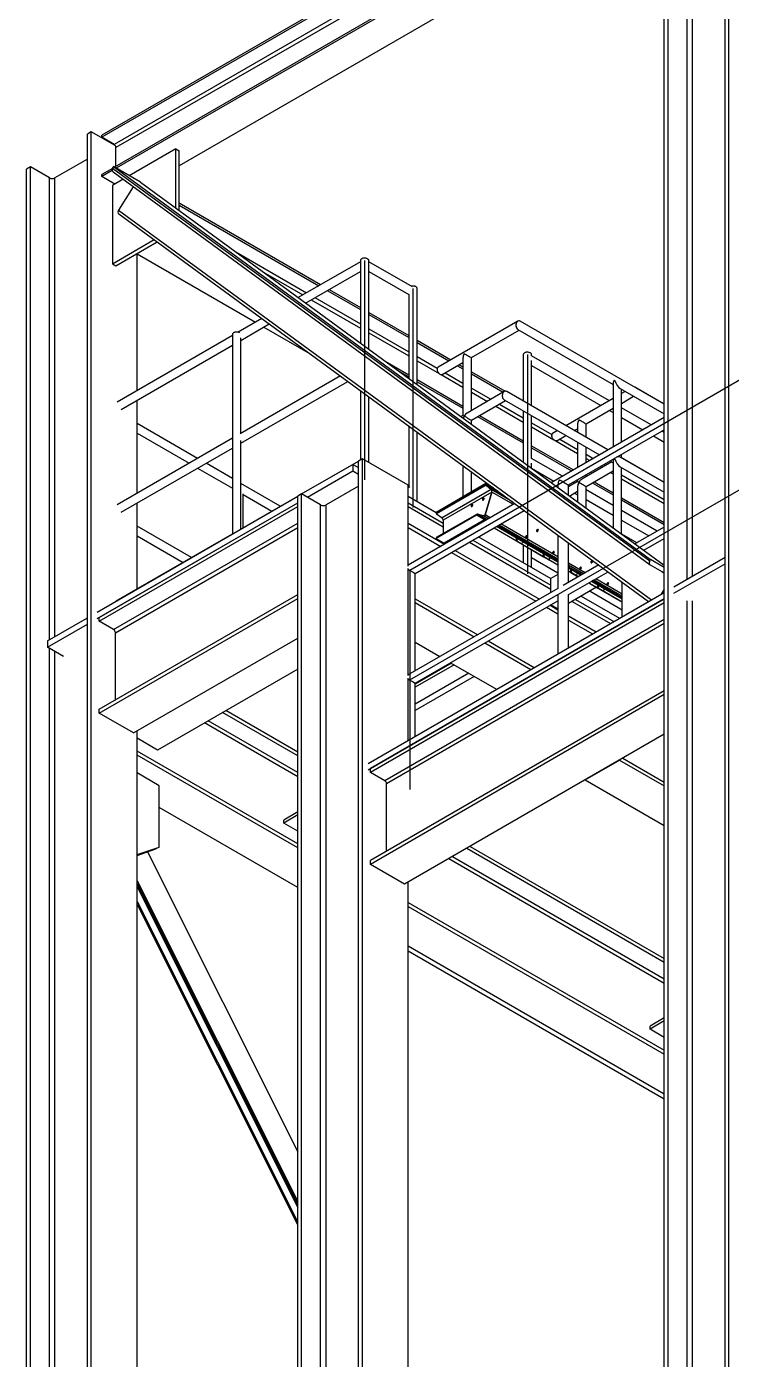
# Model space of a CAD drawing. Header units: inches. Extents: x -1490 to 2215, y -1057 to 1547.
# Drawn here: x -1481.5 to -1371.2, y -709.3 to -500.8 of the extents above; entities that cross this region are included whole.
import ezdxf

# ---------------------------------------------------------------- set-up
doc = ezdxf.new("R2010")
doc.units = ezdxf.units.IN
doc.header["$MEASUREMENT"] = 0

msp = doc.modelspace()

# ---------------------------------------------------------------- linework, layer by layer
at = {"color": 7, "linetype": 'Continuous', "lineweight": 25}
for p, q in [((-1372.16, -732.05), (-1372.16, -459.97)), ((-1371.55, -732.39), (-1371.55, -459.62)), ((-1381.67, -466.94), (-1469.7, -517.76)), ((-1381.67, -736.53), (-1381.67, -465.46)), ((-1381.07, -736.18), (-1381.07, -465.11)), ((-1378.09, -587.21), (-1378.09, -466.83)), ((-1377.24, -586.72), (-1377.24, -466.83)), ((-1381.67, -467.27), (-1469.7, -518.09)), ((-1381.67, -469.49), (-1467.78, -519.2)), ((-1381.67, -470.15), (-1467.49, -519.69)), ((-1381.67, -473.09), (-1467.72, -522.76)), ((-1381.67, -473.42), (-1467.44, -522.93)), ((-1381.67, -478.72), (-1457.6, -522.55)), ((-1471.34, -517.22), (-1471.95, -517.57)), ((-1471.95, -789.65), (-1471.95, -517.57)), ((-1471.34, -790), (-1471.34, -517.22)), ((-1467.59, -519.39), (-1471.34, -517.22)), ((-1469.7, -518.09), (-1469.7, -517.76)), ((-1467.78, -519.2), (-1469.7, -518.09)), ((-1467.49, -522.63), (-1467.49, -519.69)), ((-1458.13, -519.9), (-1465.41, -524.1)), ((-1458.13, -529.15), (-1458.13, -519.9)), ((-1458.13, -519.9), (-1457.6, -520.2)), ((-1457.6, -529.54), (-1457.6, -520.2)), ((-1480.86, -522.72), (-1481.46, -523.07)), ((-1481.46, -794.14), (-1481.46, -523.07)), ((-1480.86, -793.79), (-1480.86, -522.72)), ((-1477.88, -524.43), (-1480.86, -522.72)), ((-1471.95, -521.5), (-1477.03, -524.43)), ((-1468.03, -522.95), (-1469.7, -523.91)), ((-1468.08, -523.3), (-1469.7, -524.24)), ((-1467.87, -522.68), (-1468, -522.89)), ((-1468, -522.89), (-1383.95, -584.35)), ((-1467.87, -522.68), (-1383.81, -584.14)), ((-1463.63, -525.13), (-1467.87, -522.68)), ((-1477.88, -596.67), (-1477.88, -524.43)), ((-1477.03, -596.18), (-1477.03, -524.43)), ((-1469.7, -524.24), (-1469.7, -523.91)), ((-1467.67, -525.41), (-1469.7, -524.24)), ((-1466.36, -524.65), (-1468.03, -525.61)), ((-1467.94, -523.5), (-1383.89, -584.95)), ((-1463.63, -525.13), (-1381.67, -585.05)), ((-1468.03, -525.61), (-1468.03, -537.86)), ((-1464.78, -525.81), (-1467.07, -529.48)), ((-1467.07, -529.48), (-1383.69, -590.44)), ((-1457.6, -528.35), (-1435.45, -541.14)), ((-1457.6, -528.68), (-1435.73, -541.3)), ((-1467.02, -530.08), (-1384.12, -590.69)), ((-1468.03, -537.86), (-1461.52, -534.1)), ((-1467.5, -538.17), (-1461.05, -534.45)), ((-1468.03, -537.86), (-1467.5, -538.17)), ((-1464.18, -557.72), (-1464.18, -536.25)), ((-1464.18, -536.33), (-1445.65, -547.03)), ((-1448.73, -536.02), (-1437.66, -542.41)), ((-1429.23, -537.55), (-1438.96, -543.16)), ((-1429.23, -537.37), (-1429.23, -550.28)), ((-1427.92, -551.24), (-1427.92, -537.37)), ((-1421.06, -541.5), (-1427.92, -537.55)), ((-1444.49, -539.12), (-1438.22, -542.74)), ((-1437.8, -544.01), (-1429.23, -539.07)), ((-1427.92, -539.07), (-1421.67, -542.67)), ((-1434.41, -542.06), (-1429.23, -545.05)), ((-1434.13, -541.9), (-1429.23, -544.72)), ((-1420.35, -556.77), (-1420.35, -541.73)), ((-1436.91, -543.5), (-1429.23, -547.93)), ((-1436.34, -543.17), (-1429.23, -547.27)), ((-1421.67, -542.67), (-1421.67, -555.81)), ((-1427.92, -545.48), (-1421.67, -549.09)), ((-1427.92, -545.81), (-1421.67, -549.42)), ((-1444.64, -546.44), (-1448.34, -548.58)), ((-1447.94, -549.87), (-1443.48, -547.29)), ((-1444.33, -547.78), (-1437.08, -551.97)), ((-1427.92, -548.03), (-1421.67, -551.64)), ((-1404.59, -546.84), (-1417.08, -554.06)), ((-1411.85, -552.56), (-1404.39, -548.25)), ((-1404.59, -548.14), (-1389.67, -556.75)), ((-1381.67, -559.85), (-1404.2, -546.84)), ((-1449.26, -549.11), (-1467.31, -559.53)), ((-1449.26, -548.93), (-1449.26, -580.14)), ((-1447.94, -564.43), (-1447.94, -549.47)), ((-1427.92, -548.69), (-1421.67, -552.29)), ((-1420.35, -549.85), (-1415.07, -552.9)), ((-1420.35, -550.18), (-1415.36, -553.06)), ((-1466.65, -560.67), (-1449.26, -550.63)), ((-1420.35, -552.4), (-1417.2, -554.22)), ((-1403.74, -552.09), (-1403.74, -559.36)), ((-1402.43, -552.27), (-1402.43, -552.09)), ((-1390.26, -559.29), (-1402.43, -552.27)), ((-1425.36, -553.11), (-1421.67, -555.24)), ((-1420.35, -553.05), (-1416.9, -555.04)), ((-1416.42, -555.19), (-1413.17, -553.31)), ((-1414.04, -553.82), (-1413.17, -554.32)), ((-1413.76, -553.66), (-1413.17, -554)), ((-1413.17, -552.56), (-1413.17, -561.59)), ((-1411.85, -560.84), (-1411.85, -552.56)), ((-1402.43, -560.12), (-1402.43, -552.99)), ((-1402.43, -553.78), (-1391.58, -560.05)), ((-1432.35, -555.43), (-1448.02, -564.47)), ((-1447.94, -565.94), (-1431.19, -556.28)), ((-1423.23, -554.66), (-1421.67, -555.56)), ((-1420.35, -556), (-1413.17, -560.15)), ((-1420.35, -556.32), (-1413.17, -560.47)), ((-1416.6, -555.22), (-1413.17, -557.2)), ((-1415.97, -554.93), (-1413.17, -556.55)), ((-1411.85, -554.76), (-1406.55, -557.81)), ((-1411.85, -555.08), (-1406.87, -557.96)), ((-1389.67, -556.53), (-1389.67, -566.53)), ((-1429.23, -557.71), (-1429.23, -568.57)), ((-1427.92, -568.96), (-1427.92, -558.67)), ((-1406.71, -557.87), (-1412.51, -561.22)), ((-1411.85, -557.31), (-1408.8, -559.07)), ((-1411.85, -557.96), (-1409.36, -559.4)), ((-1390.5, -567), (-1406.32, -557.87)), ((-1388.55, -557.4), (-1381.67, -561.37)), ((-1388.36, -565.77), (-1388.36, -557.51)), ((-1387.77, -557.85), (-1388.36, -558.19)), ((-1388.36, -559.71), (-1386.46, -558.61)), ((-1381.67, -559.85), (-1386.26, -557.2)), ((-1464.18, -573.8), (-1464.18, -559.24)), ((-1411.85, -562.35), (-1406.52, -559.27)), ((-1408.05, -560.16), (-1403.74, -562.64)), ((-1407.48, -559.83), (-1403.74, -561.99)), ((-1406.71, -559.16), (-1391.81, -567.76)), ((-1389.67, -558.95), (-1397.06, -563.21)), ((-1393.91, -562.91), (-1389.67, -560.47)), ((-1390.26, -560.81), (-1389.67, -561.14)), ((-1383.7, -563.08), (-1388.36, -560.39)), ((-1454.7, -568.33), (-1464.18, -562.86)), ((-1413.17, -561.59), (-1413.49, -561.78)), ((-1411.85, -562.98), (-1411.85, -562.35)), ((-1410.88, -561.79), (-1403.74, -565.91)), ((-1410.6, -561.63), (-1403.74, -565.59)), ((-1403.74, -560.88), (-1403.74, -568.91)), ((-1402.43, -568.34), (-1402.43, -561.64)), ((-1402.43, -562.75), (-1399.26, -564.58)), ((-1381.67, -561.91), (-1399.36, -572.12)), ((-1395.23, -562.91), (-1395.23, -564.27)), ((-1393.91, -565.03), (-1393.91, -562.91)), ((-1388.36, -561.9), (-1385.01, -563.84)), ((-1464.18, -564.38), (-1456.02, -569.09)), ((-1421.67, -563.24), (-1421.67, -572.72)), ((-1420.35, -575.05), (-1420.35, -564.2)), ((-1402.43, -563.4), (-1398.96, -565.4)), ((-1398.38, -563.97), (-1399.14, -564.41)), ((-1398.48, -565.55), (-1397.06, -564.73)), ((-1396.65, -572.47), (-1381.67, -563.83)), ((-1395.75, -563.97), (-1395.23, -563.67)), ((-1383.35, -564.79), (-1381.67, -565.76)), ((-1381.67, -564.25), (-1382.04, -564.04)), ((-1449.26, -565.18), (-1467.31, -575.61)), ((-1466.65, -576.75), (-1449.26, -566.7)), ((-1447.94, -579.37), (-1447.94, -565.54)), ((-1402.43, -566.35), (-1395.89, -570.12)), ((-1402.43, -566.67), (-1396.18, -570.28)), ((-1398.66, -565.58), (-1395.23, -567.56)), ((-1398.03, -565.29), (-1395.23, -566.91)), ((-1395.23, -565.79), (-1395.23, -569.73)), ((-1393.91, -568.97), (-1393.91, -566.55)), ((-1449.26, -571.47), (-1453.39, -569.09)), ((-1438.43, -573.88), (-1429.52, -568.74)), ((-1428.92, -568.38), (-1429.52, -568.73)), ((-1429.52, -765.16), (-1429.52, -568.73)), ((-1428.92, -765.51), (-1428.92, -568.38)), ((-1421.75, -572.52), (-1428.92, -568.38)), ((-1397.62, -571.11), (-1402.43, -568.34)), ((-1402.43, -569.88), (-1402.43, -569.06)), ((-1389.89, -568.87), (-1394.57, -571.57)), ((-1393.91, -567.67), (-1392.78, -568.32)), ((-1393.91, -568.32), (-1393.34, -568.65)), ((-1390.15, -568.72), (-1389.67, -569)), ((-1389.67, -568.78), (-1389.67, -579.2)), ((-1381.67, -572.1), (-1388.55, -568.13)), ((-1388.36, -568.24), (-1388.36, -567.69)), ((-1381.67, -572.1), (-1388.36, -568.24)), ((-1454.7, -569.85), (-1449.26, -572.99)), ((-1438.42, -573.88), (-1430.39, -569.25)), ((-1437.53, -574.39), (-1430.39, -570.27)), ((-1430.39, -569.25), (-1430.39, -570.27)), ((-1430.39, -569.25), (-1429.52, -569.76)), ((-1430.39, -570.27), (-1429.52, -570.78)), ((-1413.17, -569.46), (-1413.17, -574.34)), ((-1411.85, -573.59), (-1411.85, -570.42)), ((-1402.43, -569.86), (-1398.93, -571.87)), ((-1393.91, -572.71), (-1389.67, -570.27)), ((-1393.91, -571.19), (-1393.91, -570.89)), ((-1391.68, -569.6), (-1391.42, -569.76)), ((-1391.12, -569.28), (-1390.86, -569.43)), ((-1390.11, -570.51), (-1389.67, -570.76)), ((-1388.55, -569.65), (-1381.67, -573.62)), ((-1388.36, -580.16), (-1388.36, -569.76)), ((-1388.36, -570.87), (-1381.67, -574.73)), ((-1441.76, -575.8), (-1447.94, -572.23)), ((-1429.52, -572.66), (-1434.6, -575.59)), ((-1421.75, -585.17), (-1421.75, -572.52)), ((-1421.75, -572.67), (-1421.5, -572.81)), ((-1409.57, -572.27), (-1417.37, -576.77)), ((-1409.6, -572.36), (-1417.37, -576.85)), ((-1409.56, -572.51), (-1417.31, -576.98)), ((-1408.76, -573.21), (-1416.44, -577.64)), ((-1409.6, -572.36), (-1409.57, -572.27)), ((-1409.57, -572.27), (-1409.6, -572.36)), ((-1407.67, -573.47), (-1409.6, -572.36)), ((-1408.4, -572.94), (-1409.57, -572.27)), ((-1409.57, -572.27), (-1408.4, -572.94)), ((-1408.4, -572.94), (-1409.57, -572.27)), ((-1408.76, -573.21), (-1409.56, -572.51)), ((-1409.56, -572.51), (-1408.76, -573.21)), ((-1406.86, -574.07), (-1409.56, -572.51)), ((-1405.32, -575.19), (-1408.76, -573.21)), ((-1398.31, -572.47), (-1398.31, -572.88)), ((-1395.23, -571.95), (-1396.65, -572.77)), ((-1396.65, -574.1), (-1396.65, -572.47)), ((-1395.7, -572.22), (-1395.96, -572.07)), ((-1395.23, -571.65), (-1395.23, -571.95)), ((-1395.23, -572.71), (-1395.23, -575.14)), ((-1393.91, -576.1), (-1393.91, -572.71)), ((-1389.67, -575.7), (-1393.91, -573.26)), ((-1392.94, -572.15), (-1389.67, -574.03)), ((-1392.66, -571.99), (-1389.67, -573.71)), ((-1388.36, -571.52), (-1381.67, -575.38)), ((-1470.44, -592.37), (-1439.03, -574.24)), ((-1470.44, -593.39), (-1439.03, -575.26)), ((-1470.09, -593.19), (-1439.03, -575.26)), ((-1464.18, -588.75), (-1464.18, -575.32)), ((-1448.13, -579.48), (-1439.03, -574.23)), ((-1447.57, -579.16), (-1447.57, -573.87)), ((-1447.57, -573.96), (-1443.07, -576.56)), ((-1438.43, -573.88), (-1439.03, -574.23)), ((-1439.03, -769.64), (-1439.03, -574.23)), ((-1438.43, -769.3), (-1438.43, -573.88)), ((-1435.45, -575.59), (-1438.43, -573.88)), ((-1421.75, -574.24), (-1417.37, -576.77)), ((-1421.75, -575.26), (-1416.27, -578.43)), ((-1421.75, -575.26), (-1416.27, -578.43)), ((-1405.04, -575.4), (-1421.75, -585.05)), ((-1408.67, -573.59), (-1416.27, -577.98)), ((-1409.72, -577.15), (-1408.67, -573.59)), ((-1408.67, -573.59), (-1409.72, -577.15)), ((-1405.29, -575.54), (-1408.67, -573.59)), ((-1396.5, -574.21), (-1395.23, -573.47)), ((-1395.7, -573.74), (-1395.23, -574.01)), ((-1393.91, -574.77), (-1389.67, -577.22)), ((-1388.36, -574.47), (-1381.67, -578.33)), ((-1388.36, -574.79), (-1381.67, -578.65)), ((-1470.09, -593.8), (-1439.03, -575.87)), ((-1435.45, -767.58), (-1435.45, -575.59)), ((-1434.6, -767.09), (-1434.6, -575.59)), ((-1421.75, -575.87), (-1416.27, -579.04)), ((-1420.64, -586.32), (-1403.57, -576.47)), ((-1417.37, -576.77), (-1417.37, -576.85)), ((-1411, -577.1), (-1417.37, -580.77)), ((-1411.03, -577.19), (-1417.37, -580.85)), ((-1410.96, -577.04), (-1417.35, -580.72)), ((-1417.31, -576.98), (-1416.44, -577.64)), ((-1411.03, -577.19), (-1411, -577.1)), ((-1411, -577.1), (-1411.03, -577.19)), ((-1409.59, -578.03), (-1411.03, -577.19)), ((-1409.49, -577.97), (-1411, -577.1)), ((-1410.91, -577.03), (-1409.98, -577.33)), ((-1409.98, -577.33), (-1410.91, -577.03)), ((-1409.39, -577.91), (-1410.91, -577.03)), ((-1409.72, -577.15), (-1410.02, -577.32)), ((-1409.18, -577.79), (-1409.98, -577.33)), ((-1408.9, -577.62), (-1409.72, -577.15)), ((-1403.17, -576.76), (-1403.63, -576.5)), ((-1382.77, -579.69), (-1388.36, -576.46)), ((-1467.85, -595.1), (-1439.03, -578.46)), ((-1467.57, -595.59), (-1439.03, -579.12)), ((-1455.68, -583.84), (-1464.18, -578.93)), ((-1421.75, -578.46), (-1416.05, -581.75)), ((-1421.75, -579.12), (-1416.62, -582.08)), ((-1416.27, -577.98), (-1416.27, -580.1)), ((-1409.79, -577.91), (-1416.13, -581.57)), ((-1412.6, -579.53), (-1412.39, -579.64)), ((-1410.19, -578.14), (-1409.98, -578.25)), ((-1410.17, -578.12), (-1409.96, -578.24)), ((-1408.32, -579.21), (-1404.8, -581.24)), ((-1408.3, -579.2), (-1404.8, -581.22)), ((-1398.31, -584.54), (-1407.93, -578.98)), ((-1398.31, -584.43), (-1407.83, -578.93)), ((-1398.31, -584.3), (-1407.73, -578.87)), ((-1398.31, -584.07), (-1407.52, -578.75)), ((-1398.31, -583.74), (-1407.24, -578.58)), ((-1388.36, -577.98), (-1384.08, -580.45)), ((-1381.67, -579.06), (-1386.25, -581.7)), ((-1467.45, -590.63), (-1449.26, -580.13)), ((-1464.18, -580.45), (-1456.99, -584.6)), ((-1417.37, -580.77), (-1417.37, -580.85)), ((-1417.37, -580.85), (-1416.13, -581.57)), ((-1414.01, -580.34), (-1413.81, -580.46)), ((-1413.48, -580.04), (-1413.28, -580.15)), ((-1413.48, -580.04), (-1413.28, -580.15)), ((-1412.15, -581.42), (-1399.43, -588.76)), ((-1411.62, -581.11), (-1399.43, -588.15)), ((-1411.62, -581.11), (-1399.43, -588.15)), ((-1410.73, -580.6), (-1399.43, -587.13)), ((-1404.79, -580.8), (-1404.8, -580.81)), ((-1404.8, -581.24), (-1404.8, -580.81)), ((-1404.78, -581.23), (-1404.8, -581.24)), ((-1404.8, -581.24), (-1400.55, -583.7)), ((-1404.78, -581.23), (-1404.78, -580.8)), ((-1404.78, -581.23), (-1400.55, -583.67)), ((-1404.76, -580.81), (-1404.76, -581.21)), ((-1404.76, -581.21), (-1404.06, -581.62)), ((-1404.06, -581.62), (-1403.72, -581.42)), ((-1404.06, -581.62), (-1404.04, -581.63)), ((-1404.04, -581.63), (-1403.7, -581.43)), ((-1398.31, -580.32), (-1398.31, -588.66)), ((-1396.65, -587.7), (-1396.65, -581.53)), ((-1388.36, -580.1), (-1385.92, -581.51)), ((-1384.89, -582.7), (-1381.67, -580.84)), ((-1414.96, -583.04), (-1401.76, -590.66)), ((-1414.39, -582.71), (-1401.2, -590.33)), ((-1403.74, -581.86), (-1403.74, -584.64)), ((-1403.7, -583.29), (-1403.69, -583.28)), ((-1403.7, -584.66), (-1403.7, -583.29)), ((-1402.43, -585.4), (-1402.43, -582.62)), ((-1400.54, -583.25), (-1400.55, -583.26)), ((-1400.55, -583.7), (-1400.55, -583.26)), ((-1400.53, -583.69), (-1400.55, -583.7)), ((-1400.55, -583.7), (-1398.31, -584.99)), ((-1400.53, -583.69), (-1400.53, -583.26)), ((-1400.53, -583.69), (-1398.31, -584.97)), ((-1400.51, -583.27), (-1400.51, -583.66)), ((-1400.51, -583.66), (-1399.81, -584.07)), ((-1380.17, -588.41), (-1372.16, -583.79)), ((-1421.75, -602.31), (-1421.75, -585.54)), ((-1402.43, -583.82), (-1398.31, -586.2)), ((-1399.81, -584.07), (-1399.47, -583.87)), ((-1399.81, -584.07), (-1399.79, -584.08)), ((-1399.79, -584.08), (-1399.45, -583.88)), ((-1391.93, -584.98), (-1397.48, -588.18)), ((-1394.05, -586.2), (-1396.65, -584.7)), ((-1394.33, -586.36), (-1396.65, -585.03)), ((-1394.54, -586.48), (-1396.65, -585.26)), ((-1394.64, -586.55), (-1396.65, -585.39)), ((-1394.74, -586.6), (-1396.65, -585.5)), ((-1396.29, -585.71), (-1396.3, -585.72)), ((-1396.3, -586.15), (-1396.3, -585.72)), ((-1396.28, -586.14), (-1396.28, -585.71)), ((-1396.26, -585.72), (-1396.26, -586.12)), ((-1383.81, -584.14), (-1383.95, -584.35)), ((-1383.86, -584.97), (-1381.67, -586.24)), ((-1381.67, -585.37), (-1383.81, -584.14)), ((-1380.17, -589.43), (-1372.16, -584.81)), ((-1420.64, -601.55), (-1420.64, -586.32)), ((-1398.31, -586.48), (-1399.43, -587.13)), ((-1399.43, -589.31), (-1399.43, -587.13)), ((-1396.65, -585.93), (-1396.3, -586.13)), ((-1396.65, -585.95), (-1396.3, -586.15)), ((-1396.65, -589.62), (-1390.47, -586.05)), ((-1396.28, -586.14), (-1396.3, -586.15)), ((-1396.3, -586.15), (-1395.13, -586.83)), ((-1396.28, -586.14), (-1395.11, -586.82)), ((-1396.26, -586.12), (-1395.56, -586.52)), ((-1395.56, -586.52), (-1395.22, -586.33)), ((-1395.56, -586.52), (-1395.54, -586.54)), ((-1395.54, -586.54), (-1395.2, -586.34)), ((-1393.47, -587.79), (-1392.05, -588.61)), ((-1393.45, -587.77), (-1392.05, -588.58)), ((-1388.25, -590.35), (-1393.08, -587.56)), ((-1388.25, -590.24), (-1392.98, -587.5)), ((-1388.25, -590.11), (-1392.88, -587.44)), ((-1388.25, -589.87), (-1392.67, -587.32)), ((-1388.25, -589.54), (-1392.39, -587.16)), ((-1388.25, -593.08), (-1388.25, -587.67)), ((-1382, -586.05), (-1381.67, -586.29)), ((-1470.09, -607.56), (-1439.03, -589.63)), ((-1428.02, -616.03), (-1381.67, -589.28)), ((-1398.31, -588.66), (-1421.47, -602.03)), ((-1398.31, -589.62), (-1398.31, -598.88)), ((-1392.25, -588.49), (-1396.65, -591.04)), ((-1396.65, -597.93), (-1396.65, -589.62)), ((-1394.66, -589.88), (-1388.69, -593.33)), ((-1393.29, -589.1), (-1388.25, -592)), ((-1392.04, -588.16), (-1392.05, -588.17)), ((-1392.05, -588.61), (-1392.05, -588.17)), ((-1392.03, -588.59), (-1392.05, -588.61)), ((-1392.05, -588.61), (-1388.25, -590.8)), ((-1392.03, -588.59), (-1392.03, -588.17)), ((-1392.03, -588.59), (-1388.25, -590.78)), ((-1392.01, -588.18), (-1392.01, -588.57)), ((-1392.01, -588.57), (-1391.31, -588.98)), ((-1391.31, -588.98), (-1390.97, -588.78)), ((-1391.31, -588.98), (-1391.29, -588.99)), ((-1391.29, -588.99), (-1390.95, -588.79)), ((-1381.67, -588.78), (-1382.16, -589.56)), ((-1470.09, -608.17), (-1439.03, -590.25)), ((-1428.02, -617.05), (-1381.67, -590.3)), ((-1381.67, -590.3), (-1427.66, -616.85)), ((-1381.67, -590.91), (-1427.66, -617.46)), ((-1420.64, -590.28), (-1410.87, -595.91)), ((-1420.64, -603.47), (-1398.31, -590.58)), ((-1420.64, -590.89), (-1411.4, -596.22)), ((-1400.1, -591.61), (-1398.31, -592.65)), ((-1399.54, -591.29), (-1398.31, -592)), ((-1398.31, -591.86), (-1399.42, -591.22)), ((-1396.07, -590.7), (-1390.1, -594.15)), ((-1395.54, -590.39), (-1389.57, -593.84)), ((-1395.54, -590.39), (-1389.57, -593.84)), ((-1378.09, -734.46), (-1378.09, -590.63)), ((-1377.24, -733.97), (-1377.24, -590.63)), ((-1478.19, -596.84), (-1471.95, -593.24)), ((-1470.09, -593.8), (-1470.09, -593.19)), ((-1467.85, -595.1), (-1470.09, -593.8)), ((-1381.67, -593.5), (-1425.42, -618.76)), ((-1381.67, -594.15), (-1425.14, -619.25)), ((-1396.65, -592.95), (-1392.34, -595.44)), ((-1396.65, -593.61), (-1392.91, -595.77)), ((-1478.19, -597.86), (-1471.95, -594.26)), ((-1467.57, -606.1), (-1467.57, -595.59)), ((-1478.19, -596.84), (-1478.19, -597.86)), ((-1475.68, -599.31), (-1478.19, -597.86)), ((-1477.88, -792.07), (-1477.88, -598.04)), ((-1464.72, -611.27), (-1439.03, -596.44)), ((-1420.64, -597.08), (-1416.77, -599.32)), ((-1409.74, -597.18), (-1402.55, -601.33)), ((-1409.21, -596.87), (-1402.02, -601.02)), ((-1477.03, -791.58), (-1477.03, -598.53)), ((-1414.96, -600.36), (-1420.64, -603.64)), ((-1415.11, -600.28), (-1407.92, -604.43)), ((-1439.03, -601.29), (-1460.98, -613.96)), ((-1414.55, -600.6), (-1420.64, -604.11)), ((-1412.25, -601.93), (-1420.64, -606.77)), ((-1411.4, -602.42), (-1420.64, -607.75)), ((-1421.75, -612.42), (-1421.75, -602.69)), ((-1420.64, -611.77), (-1420.64, -603.47)), ((-1381.67, -604.67), (-1427.66, -631.22)), ((-1381.67, -605.28), (-1427.66, -631.83)), ((-1470.09, -608.17), (-1470.09, -607.56)), ((-1464.72, -611.27), (-1470.09, -608.17)), ((-1439.03, -614.88), (-1450.81, -608.09)), ((-1439.03, -614.27), (-1450.28, -607.78)), ((-1439.03, -618.12), (-1453.62, -609.71)), ((-1439.03, -617.47), (-1453.05, -609.38)), ((-1464.18, -794.14), (-1464.18, -610.96)), ((-1460.98, -613.96), (-1464.18, -612.11)), ((-1381.67, -611.48), (-1422.3, -634.93)), ((-1439.03, -628.64), (-1464.18, -614.13)), ((-1439.03, -629.25), (-1464.18, -614.74)), ((-1427.66, -617.46), (-1427.66, -616.85)), ((-1394.04, -618.62), (-1388.67, -615.52)), ((-1388.67, -615.52), (-1381.67, -619.56)), ((-1388.14, -615.21), (-1381.67, -618.95)), ((-1460.71, -619.53), (-1464.18, -617.53)), ((-1425.42, -618.76), (-1427.66, -617.46)), ((-1394.04, -618.62), (-1381.67, -625.76)), ((-1460.71, -629.13), (-1460.71, -619.53)), ((-1425.14, -629.76), (-1425.14, -619.25)), ((-1439.03, -635.45), (-1460.71, -622.94)), ((-1439.03, -623.64), (-1441.21, -624.9)), ((-1439.03, -624.11), (-1441.21, -625.37)), ((-1441.21, -625.37), (-1441.21, -624.9)), ((-1439.03, -626.62), (-1441.21, -625.37)), ((-1464.18, -630.31), (-1460.71, -629.13)), ((-1464.18, -630.43), (-1461.24, -629.43)), ((-1460.71, -629.13), (-1461.24, -629.43)), ((-1412.58, -629.32), (-1381.67, -647.16)), ((-1412.05, -629.02), (-1381.67, -646.55)), ((-1462.56, -629.88), (-1439.03, -676.83)), ((-1427.66, -631.83), (-1427.66, -631.22)), ((-1415.39, -630.94), (-1381.67, -650.41)), ((-1414.82, -630.62), (-1381.67, -649.75)), ((-1422.3, -634.93), (-1427.66, -631.83)), ((-1464.18, -634.4), (-1439.03, -684.6)), ((-1464.18, -634.86), (-1439.03, -685.05)), ((-1464.18, -635.33), (-1439.03, -685.52)), ((-1421.75, -769.64), (-1421.75, -634.62)), ((-1464.18, -637.62), (-1439.03, -687.81)), ((-1421.75, -637.78), (-1381.67, -660.92)), ((-1464.18, -638.09), (-1439.03, -688.28)), ((-1421.75, -638.4), (-1381.67, -661.54)), ((-1421.75, -644.59), (-1381.67, -667.73)), ((-1381.67, -668.56), (-1421.75, -645.43)), ((-1381.67, -655.86), (-1383.9, -657.15)), ((-1381.67, -656.33), (-1383.9, -657.62)), ((-1383.9, -657.62), (-1383.9, -657.15)), ((-1381.67, -658.91), (-1383.9, -657.62))]:
    msp.add_line(p, q, dxfattribs=at)
at = {"color": 7, "linetype": 'Continuous'}
for p, q in [((-1428.57, -537.37), (-1428.57, -571.66)), ((-1421.01, -541.73), (-1421.01, -576.02)), ((-1349.5, -544.3), (-1421.47, -585.84)), ((-1403.08, -552.09), (-1403.08, -586.38)), ((-1421.47, -602.99), (-1349.5, -561.44)), ((-1421.47, -585.84), (-1421.47, -620.14))]:
    msp.add_line(p, q, dxfattribs=at)
at = {"color": 7, "linetype": 'Continuous', "lineweight": 25, "flags": 128}
for points in [[(-1427.92, -537.37), (-1427.92, -537.33), (-1427.93, -537.28), (-1427.96, -537.23), (-1428.01, -537.18), (-1428.06, -537.13), (-1428.13, -537.09), (-1428.2, -537.05), (-1428.28, -537.03), (-1428.37, -537.01), (-1428.47, -536.99), (-1428.56, -536.99), (-1428.66, -536.99), (-1428.75, -537), (-1428.84, -537.02), (-1428.93, -537.05), (-1429, -537.08), (-1429.07, -537.12), (-1429.13, -537.16), (-1429.17, -537.21), (-1429.21, -537.26), (-1429.23, -537.32), (-1429.23, -537.37)], [(-1420.35, -541.73), (-1420.36, -541.69), (-1420.37, -541.64), (-1420.4, -541.58), (-1420.44, -541.54), (-1420.5, -541.49), (-1420.56, -541.45), (-1420.64, -541.41), (-1420.72, -541.39), (-1420.81, -541.37), (-1420.9, -541.35), (-1421, -541.35), (-1421.09, -541.35), (-1421.19, -541.36), (-1421.28, -541.38), (-1421.28, -541.38)], [(-1448.13, -548.66), (-1448.15, -548.65), (-1448.23, -548.62), (-1448.31, -548.59), (-1448.4, -548.57), (-1448.49, -548.55), (-1448.59, -548.55), (-1448.68, -548.55), (-1448.78, -548.56), (-1448.87, -548.58), (-1448.95, -548.61), (-1449.03, -548.64), (-1449.1, -548.68), (-1449.15, -548.72), (-1449.2, -548.77), (-1449.23, -548.83), (-1449.25, -548.88), (-1449.26, -548.93)], [(-1402.43, -552.09), (-1402.43, -552.06), (-1402.44, -552), (-1402.47, -551.95), (-1402.52, -551.9), (-1402.57, -551.85), (-1402.64, -551.81), (-1402.71, -551.78), (-1402.79, -551.75), (-1402.88, -551.73), (-1402.98, -551.72), (-1403.07, -551.71), (-1403.17, -551.71), (-1403.26, -551.72), (-1403.35, -551.74), (-1403.44, -551.77), (-1403.51, -551.8), (-1403.58, -551.84), (-1403.64, -551.89), (-1403.68, -551.94), (-1403.72, -551.99), (-1403.73, -552.04), (-1403.74, -552.09)], [(-1417.08, -554.06), (-1417.12, -554.08), (-1417.16, -554.13), (-1417.19, -554.18), (-1417.21, -554.25), (-1417.22, -554.32), (-1417.22, -554.4), (-1417.21, -554.48), (-1417.19, -554.57), (-1417.16, -554.65), (-1417.12, -554.74), (-1417.07, -554.83), (-1417.02, -554.91), (-1416.96, -554.98), (-1416.9, -555.05), (-1416.84, -555.1), (-1416.77, -555.15), (-1416.7, -555.19), (-1416.63, -555.21), (-1416.57, -555.22), (-1416.51, -555.22), (-1416.45, -555.21), (-1416.42, -555.19)], [(-1398.48, -565.55), (-1398.49, -565.55), (-1398.54, -565.57), (-1398.6, -565.58), (-1398.66, -565.58), (-1398.73, -565.56), (-1398.79, -565.53), (-1398.86, -565.49), (-1398.93, -565.43), (-1398.99, -565.37), (-1399.05, -565.3), (-1399.11, -565.22), (-1399.16, -565.14), (-1399.2, -565.05), (-1399.23, -564.97), (-1399.26, -564.88), (-1399.27, -564.79), (-1399.28, -564.71)], [(-1410.01, -574.83), (-1409.98, -574.8), (-1409.94, -574.76), (-1409.91, -574.72), (-1409.89, -574.68), (-1409.88, -574.63), (-1409.88, -574.59), (-1409.89, -574.55), (-1409.9, -574.52), (-1409.93, -574.51), (-1409.96, -574.5), (-1409.99, -574.51), (-1410.03, -574.53), (-1410.06, -574.56), (-1410.09, -574.6), (-1410.12, -574.65), (-1410.14, -574.69), (-1410.14, -574.74), (-1410.14, -574.78), (-1410.13, -574.81), (-1410.11, -574.83), (-1410.08, -574.84), (-1410.05, -574.84), (-1410.01, -574.83)], [(-1411.78, -575.85), (-1411.74, -575.82), (-1411.71, -575.79), (-1411.68, -575.74), (-1411.66, -575.7), (-1411.65, -575.65), (-1411.65, -575.61), (-1411.65, -575.57), (-1411.67, -575.54), (-1411.7, -575.53), (-1411.73, -575.52), (-1411.76, -575.53), (-1411.8, -575.55), (-1411.83, -575.58), (-1411.86, -575.62), (-1411.89, -575.67), (-1411.9, -575.72), (-1411.91, -575.76), (-1411.91, -575.8), (-1411.9, -575.83), (-1411.88, -575.85), (-1411.85, -575.87), (-1411.81, -575.86), (-1411.78, -575.85)], [(-1401.51, -579.74), (-1401.48, -579.71), (-1401.44, -579.67), (-1401.41, -579.63), (-1401.39, -579.58), (-1401.38, -579.54), (-1401.38, -579.5), (-1401.39, -579.46), (-1401.4, -579.43), (-1401.43, -579.42), (-1401.46, -579.41), (-1401.49, -579.42), (-1401.53, -579.44), (-1401.56, -579.47), (-1401.59, -579.51), (-1401.62, -579.56), (-1401.64, -579.6), (-1401.64, -579.65), (-1401.64, -579.69), (-1401.63, -579.72), (-1401.61, -579.74), (-1401.58, -579.75), (-1401.55, -579.75), (-1401.51, -579.74)], [(-1403.28, -580.76), (-1403.24, -580.73), (-1403.21, -580.69), (-1403.18, -580.65), (-1403.16, -580.61), (-1403.15, -580.56), (-1403.15, -580.52), (-1403.15, -580.48), (-1403.17, -580.45), (-1403.2, -580.44), (-1403.23, -580.43), (-1403.26, -580.44), (-1403.3, -580.46), (-1403.33, -580.49), (-1403.36, -580.53), (-1403.39, -580.58), (-1403.4, -580.62), (-1403.41, -580.67), (-1403.41, -580.71), (-1403.4, -580.74), (-1403.38, -580.76), (-1403.35, -580.77), (-1403.31, -580.77), (-1403.28, -580.76)], [(-1399.03, -583.21), (-1398.99, -583.18), (-1398.96, -583.15), (-1398.93, -583.11), (-1398.91, -583.06), (-1398.9, -583.01), (-1398.9, -582.97), (-1398.9, -582.93), (-1398.92, -582.91), (-1398.95, -582.89), (-1398.98, -582.89), (-1399.01, -582.9), (-1399.05, -582.92), (-1399.08, -582.95), (-1399.11, -582.99), (-1399.14, -583.03), (-1399.15, -583.08), (-1399.16, -583.12), (-1399.16, -583.16), (-1399.15, -583.2), (-1399.13, -583.22), (-1399.1, -583.23), (-1399.06, -583.23), (-1399.03, -583.21)], [(-1394.78, -585.66), (-1394.74, -585.64), (-1394.71, -585.6), (-1394.68, -585.56), (-1394.66, -585.51), (-1394.65, -585.47), (-1394.65, -585.42), (-1394.65, -585.39), (-1394.67, -585.36), (-1394.7, -585.34), (-1394.73, -585.34), (-1394.76, -585.35), (-1394.8, -585.37), (-1394.83, -585.4), (-1394.86, -585.44), (-1394.89, -585.49), (-1394.9, -585.53), (-1394.91, -585.58), (-1394.91, -585.62), (-1394.9, -585.65), (-1394.88, -585.67), (-1394.85, -585.68), (-1394.81, -585.68), (-1394.78, -585.66)], [(-1393.01, -584.64), (-1392.98, -584.62), (-1392.94, -584.58), (-1392.91, -584.54), (-1392.89, -584.49), (-1392.88, -584.45), (-1392.88, -584.4), (-1392.89, -584.37), (-1392.9, -584.34), (-1392.93, -584.32), (-1392.96, -584.32), (-1392.99, -584.33), (-1393.03, -584.35), (-1393.06, -584.38), (-1393.09, -584.42), (-1393.12, -584.47), (-1393.14, -584.51), (-1393.14, -584.56), (-1393.14, -584.6), (-1393.13, -584.63), (-1393.11, -584.65), (-1393.08, -584.66), (-1393.05, -584.66), (-1393.01, -584.64)], [(-1390.53, -588.12), (-1390.49, -588.09), (-1390.46, -588.06), (-1390.43, -588.01), (-1390.41, -587.97), (-1390.4, -587.92), (-1390.4, -587.88), (-1390.4, -587.84), (-1390.42, -587.81), (-1390.45, -587.8), (-1390.48, -587.79), (-1390.51, -587.8), (-1390.55, -587.82), (-1390.58, -587.86), (-1390.61, -587.9), (-1390.64, -587.94), (-1390.65, -587.99), (-1390.66, -588.03), (-1390.66, -588.07), (-1390.65, -588.1), (-1390.63, -588.13), (-1390.6, -588.14), (-1390.56, -588.13), (-1390.53, -588.12)]]:
    msp.add_lwpolyline(points, dxfattribs=at)
at = {"color": 7, "linetype": 'Continuous', "lineweight": 25}
for centre, radius, start, end in [((-1468.11, -519.72), 0.615, 2.6055, 57.3945), ((-1467.65, -523.16), 0.447, 142.3933, 228.593), ((-1477.45, -523.62), 0.915, 242.391, 297.609), ((-1466.72, -529.75), 0.447, 142.3933, 228.593), ((-1398.95, -564.68), 0.327, 125.2604, 186.0518), ((-1409.73, -574.84), 0.284, 122.1695, 177.3919), ((-1409.73, -574.84), 0.283, 122.5181, 177.4872), ((-1409.69, -574.86), 0.3, 129.3713, 170.6341), ((-1435.03, -574.78), 0.915, 242.391, 297.609), ((-1417.2, -576.84), 0.172, 182.8998, 231.6282), ((-1411.49, -575.86), 0.284, 122.1695, 177.3919), ((-1411.49, -575.86), 0.283, 122.5181, 177.4872), ((-1411.46, -575.88), 0.3, 129.3713, 170.6341), ((-1416.72, -578), 0.453, 2.8998, 51.6282), ((-1401.23, -579.75), 0.284, 122.1695, 177.3919), ((-1401.23, -579.75), 0.283, 122.5181, 177.4872), ((-1401.19, -579.77), 0.3, 129.3713, 170.6341), ((-1417.32, -580.77), 0.0552, 125.6146, 185.6975), ((-1402.99, -580.77), 0.284, 122.1695, 177.3919), ((-1402.99, -580.77), 0.283, 122.5181, 177.4872), ((-1402.96, -580.79), 0.3, 129.3713, 170.6341), ((-1398.74, -583.22), 0.284, 122.1695, 177.3919), ((-1398.74, -583.22), 0.283, 122.5181, 177.4872), ((-1398.71, -583.24), 0.3, 129.3713, 170.6341), ((-1394.49, -585.68), 0.284, 122.1695, 177.3919), ((-1394.49, -585.68), 0.283, 122.5181, 177.4872), ((-1394.46, -585.7), 0.3, 129.3713, 170.6341), ((-1392.73, -584.66), 0.284, 122.1695, 177.3919), ((-1392.73, -584.66), 0.283, 122.5181, 177.4872), ((-1392.69, -584.68), 0.3, 129.3713, 170.6341), ((-1383.6, -584.62), 0.44, 142.0054, 234.0505), ((-1390.24, -588.13), 0.284, 122.1695, 177.3919), ((-1390.24, -588.13), 0.283, 122.5181, 177.4872), ((-1390.21, -588.15), 0.3, 129.3713, 170.6341), ((-1468.18, -595.61), 0.615, 2.6055, 57.3945), ((-1425.75, -619.27), 0.615, 2.6055, 57.3945)]:
    msp.add_arc(centre, radius, start, end, dxfattribs=at)
for centre, major_axis, ratio, start_param, end_param in [((-1404.39, -547.49), (0, 0.701), 0.717434, 5.890584, 9.032062), ((-1404.39, -547.49), (0, 0.701), 0.717434, 5.890469, 9.032177), ((-1412.51, -552.18), (0.465, 0.805), 0.577335, 1.570837, 2.356235), ((-1412.51, -552.18), (0.657, -0.38), 0.00007, 3.927031, 6.283226), ((-1389.02, -556.37), (0.607, 0.351), 0.7174, 1.963553, 2.748951), ((-1389.02, -556.37), (-0.61, 1.05), 0.239159, 1.178155, 2.748836), ((-1406.52, -558.51), (0, 0.701), 0.717434, 5.890584, 9.032062), ((-1406.52, -558.51), (0, 0.701), 0.717434, 5.890469, 9.032177), ((-1386.45, -557.85), (0, 0.701), 0.717434, 5.890469, 5.984679), ((-1386.45, -557.85), (0, 0.701), 0.717434, 5.890584, 5.984679), ((-1412.51, -561.97), (0.657, -0.38), 0.00007, 3.141552, 3.927031), ((-1412.51, -561.97), (0.465, 0.805), 0.577335, 1.570837, 1.986628), ((-1412.51, -561.97), (0.465, 0.805), 0.577335, 0.785358, 1.570837), ((-1412.51, -561.97), (0.657, -0.38), 0.00007, 3.927031, 6.283145), ((-1394.57, -562.53), (0.465, 0.805), 0.577335, 1.570837, 2.356235), ((-1394.57, -562.53), (0.657, -0.38), 0.00007, 3.927031, 6.283226), ((-1389.02, -568.62), (0.607, 0.351), 0.7174, 1.963553, 2.748951), ((-1389.02, -568.62), (-0.61, 1.05), 0.239159, 1.165289, 1.178155), ((-1389.02, -568.62), (0.607, 0.351), 0.7174, 1.880315, 1.963553), ((-1389.02, -568.62), (-0.61, 1.05), 0.239159, 1.178155, 2.748836), ((-1389.02, -568.62), (0.607, 0.351), 0.7174, 0.392642, 1.261277), ((-1409.52, -572.41), (0, 0.117), 0.717434, 1.178195, 2.583831), ((-1409.52, -572.41), (0, 0.117), 0.717434, 1.178195, 2.583831), ((-1408.87, -573.47), (0, 0.309), 0.717434, 4.319788, 5.725424), ((-1408.87, -573.47), (0, 0.309), 0.717434, 4.319788, 5.725424), ((-1397.48, -571.99), (0.59, 1.02), 0.577335, 1.570837, 2.356235), ((-1397.48, -571.99), (0.83, -0.479), 0.00007, 3.927031, 6.283226), ((-1394.57, -572.33), (0.657, -0.38), 0.00007, 3.141552, 3.927031), ((-1394.57, -572.33), (0.465, 0.805), 0.577335, 1.570837, 2.356235), ((-1394.57, -572.33), (0.465, 0.805), 0.577335, 0.785358, 1.570837), ((-1394.57, -572.33), (0.657, -0.38), 0.00007, 3.927031, 6.283145), ((-1410.93, -577.14), (0, 0.117), 0.717434, 6.055745, 7.461381), ((-1410.93, -577.14), (0, 0.117), 0.717434, 6.055745, 7.461381), ((-1409.93, -577.03), (0, 0.309), 0.717434, 2.914152, 4.319788), ((-1409.93, -577.03), (0, 0.309), 0.717434, 2.914152, 4.319788), ((-1421.47, -585.84), (0.83, -0.479), 0.00007, 4.364366, 6.283226), ((-1421.47, -602.99), (0.59, 1.02), 0.577335, 0.785358, 1.133502), ((-1421.47, -602.99), (0.83, -0.479), 0.00007, 4.364366, 6.283145)]:
    msp.add_ellipse(centre, major_axis=major_axis, ratio=ratio, start_param=start_param, end_param=end_param, dxfattribs=at)

doc.saveas('drawing.dxf')
